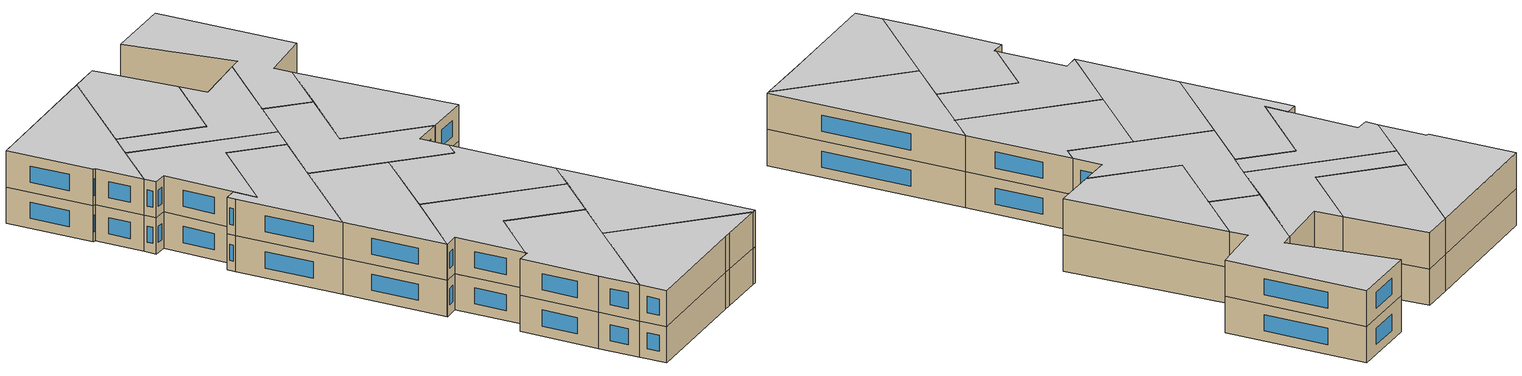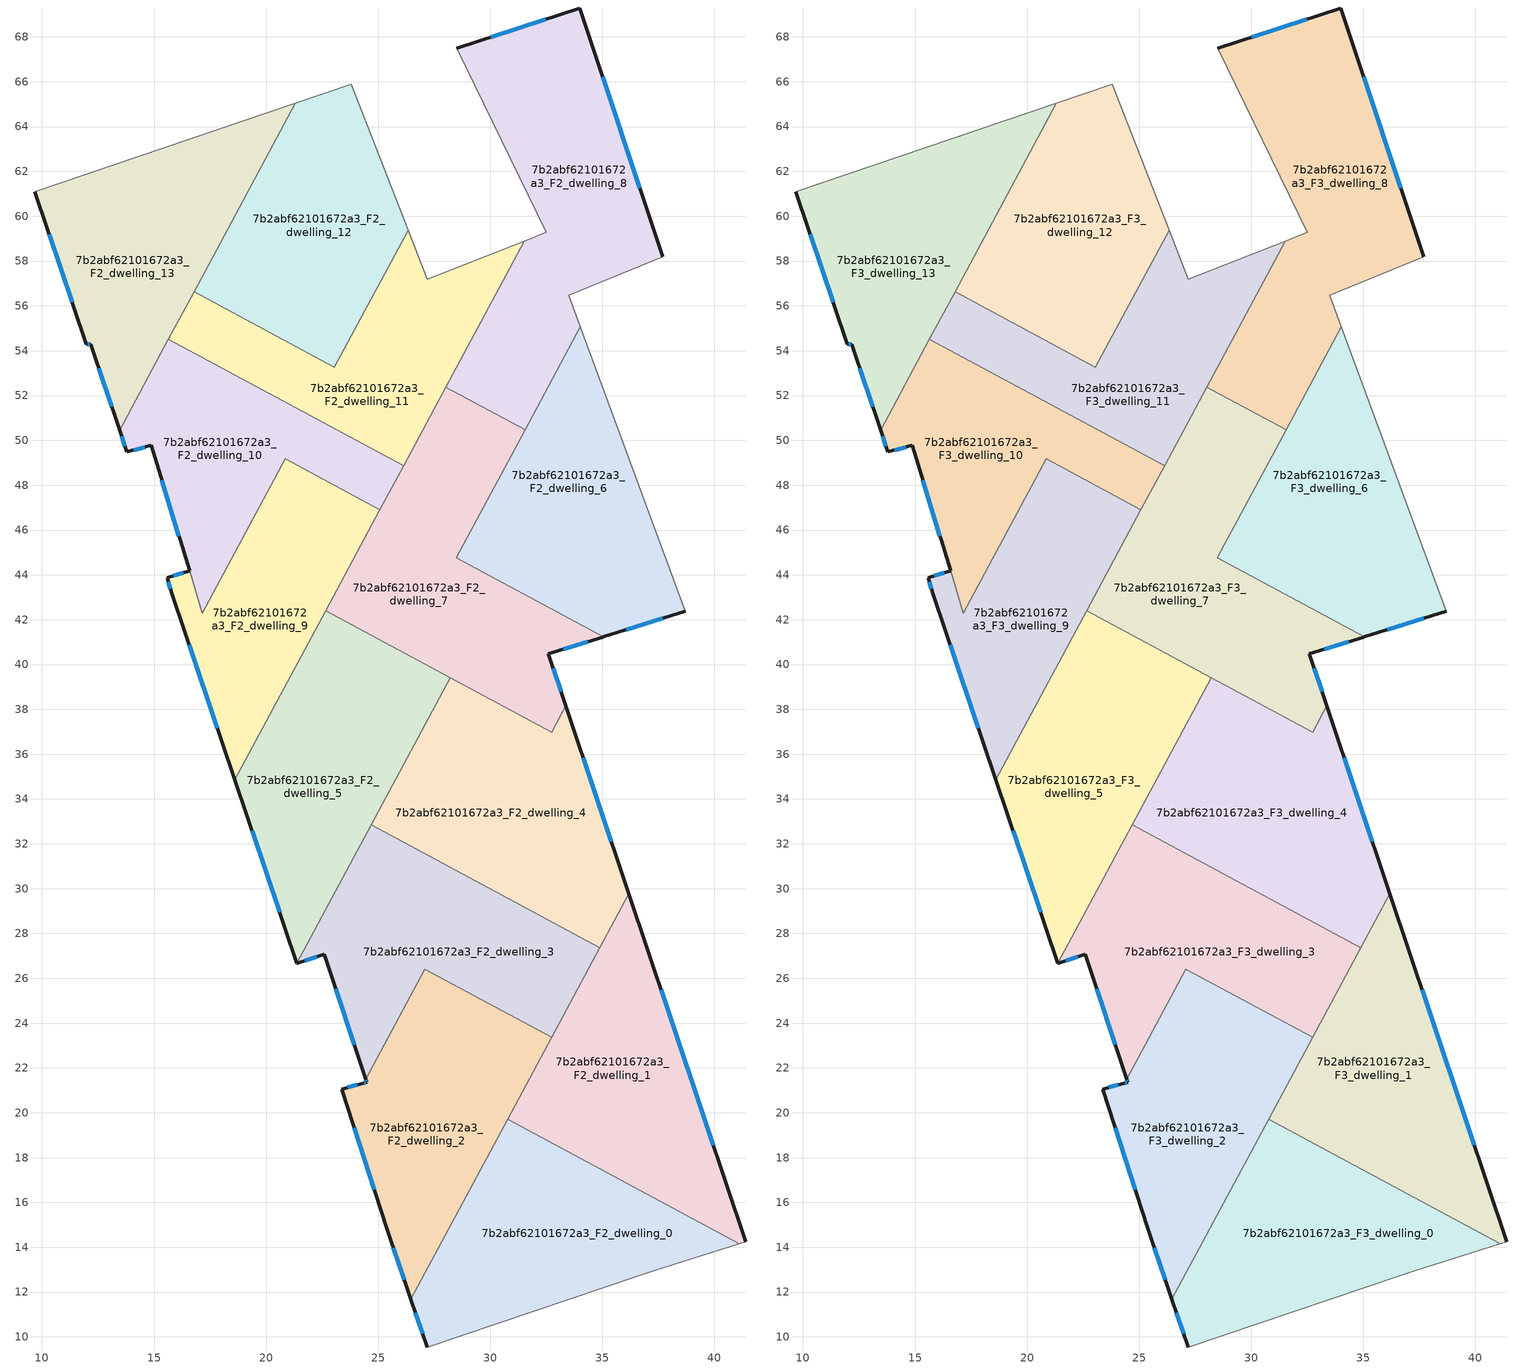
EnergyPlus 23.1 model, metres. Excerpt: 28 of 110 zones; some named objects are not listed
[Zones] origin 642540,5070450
7b2abf62101672a3_F2_dwelling_0
 floor to 7b2abf62101672a3_F1_dwelling_0 (EU_floor_Construction): 41.11,14.16 37.29,12.95 36.69,12.75 27.18,9.55 26.46,11.67 30.78,19.71 z6
 wall outside (EU_wall_Construction): 26.46,11.67 27.18,9.55 z6:9
 wall to 7b2abf62101672a3_F2_dwelling_1 (EU_wall_Construction): 41.11,14.16 30.78,19.71 z6:9
 wall adiabatic (EU_wall_Construction): 27.18,9.55 36.69,12.75 37.29,12.95 41.11,14.16 z6:9
 wall to 7b2abf62101672a3_F2_dwelling_2 (EU_wall_Construction): 30.78,19.71 26.46,11.67 z6:9
 window (EU_Window_Construction): 26.66,11.08 26.98,10.14 z6.83:8.17
7b2abf62101672a3_F2_dwelling_1
 floor to 7b2abf62101672a3_F1_dwelling_1 (EU_floor_Construction): 36.18,29.78 41.4,14.25 41.11,14.16 30.78,19.71 z6
 wall outside (EU_wall_Construction): 41.4,14.25 36.18,29.78 z6:9
 wall adiabatic (EU_wall_Construction): 41.11,14.16 41.4,14.25 z6:9
 wall to 7b2abf62101672a3_F2_dwelling_3 (EU_wall_Construction): 34.89,27.36 32.74,23.36 z6:9
 wall to 7b2abf62101672a3_F2_dwelling_4 (EU_wall_Construction): 36.18,29.78 34.89,27.36 z6:9
 wall to 7b2abf62101672a3_F2_dwelling_2 (EU_wall_Construction): 32.74,23.36 30.78,19.71 z6:9
 window (EU_Window_Construction): 39.95,18.55 37.63,25.48 z6.83:8.17
7b2abf62101672a3_F2_dwelling_10
 floor to 7b2abf62101672a3_F1_dwelling_10 (EU_floor_Construction): 26.13,48.87 25.08,46.91 20.86,49.18 17.16,42.29 16.58,44.18 14.89,49.78 13.79,49.48 13.46,50.45 15.64,54.5 z6
 wall outside (EU_wall_Construction): 13.46,50.45 13.79,49.48 14.89,49.78 16.58,44.18 z6:9
 wall to 7b2abf62101672a3_F2_dwelling_11 (EU_wall_Construction): 26.13,48.87 15.64,54.5 z6:9
 wall to 7b2abf62101672a3_F2_dwelling_9 (EU_wall_Construction): 16.59,44.18 17.16,42.29 20.86,49.18 25.08,46.91 z6:9
 wall to 7b2abf62101672a3_F2_dwelling_13 (EU_wall_Construction): 15.64,54.5 13.46,50.45 z6:9
 wall to 7b2abf62101672a3_F2_dwelling_7 (EU_wall_Construction): 25.08,46.91 26.13,48.87 z6:9
 window (EU_Window_Construction): 15.36,48.23 16.11,45.73 / 14.09,49.57 14.58,49.7 / 13.55,50.18 13.7,49.75 z6.83:8.17
7b2abf62101672a3_F2_dwelling_11
 floor to 7b2abf62101672a3_F1_dwelling_11 (EU_floor_Construction): 31.51,58.89 26.13,48.87 15.64,54.5 16.79,56.63 23.05,53.27 26.34,59.38 27.2,57.18 z6
 wall to 7b2abf62101672a3_F2_dwelling_12 (EU_wall_Construction): 26.34,59.38 23.05,53.27 16.79,56.63 z6:9
 wall adiabatic (EU_wall_Construction): 31.51,58.89 27.2,57.18 26.34,59.38 z6:9
 wall to 7b2abf62101672a3_F2_dwelling_8 (EU_wall_Construction): 28.02,52.38 31.51,58.89 z6:9
 wall to 7b2abf62101672a3_F2_dwelling_13 (EU_wall_Construction): 16.79,56.63 15.64,54.5 z6:9
 wall to 7b2abf62101672a3_F2_dwelling_7 (EU_wall_Construction): 26.13,48.87 28.01,52.38 z6:9
7b2abf62101672a3_F2_dwelling_12
 floor to 7b2abf62101672a3_F1_dwelling_12 (EU_floor_Construction): 23.8,65.89 26.34,59.38 23.05,53.27 16.79,56.63 21.3,65.04 z6
 wall adiabatic (EU_wall_Construction): 26.34,59.38 23.8,65.89 21.3,65.04 z6:9
 wall to 7b2abf62101672a3_F2_dwelling_13 (EU_wall_Construction): 21.3,65.04 16.79,56.63 z6:9
7b2abf62101672a3_F2_dwelling_13
 floor to 7b2abf62101672a3_F1_dwelling_13 (EU_floor_Construction): 21.3,65.04 13.46,50.45 12.19,54.29 11.99,54.29 9.69,61.09 z6
 wall outside (EU_wall_Construction): 9.69,61.09 11.99,54.29 12.19,54.29 13.46,50.45 z6:9
 wall adiabatic (EU_wall_Construction): 21.3,65.04 9.69,61.09 z6:9
 window (EU_Window_Construction): 12.54,53.22 13.11,51.51 / 12.04,54.29 12.13,54.29 / 10.32,59.21 11.35,56.17 z6.83:8.17
7b2abf62101672a3_F2_dwelling_2
 floor to 7b2abf62101672a3_F1_dwelling_2 (EU_floor_Construction): 32.74,23.36 26.46,11.67 25.38,14.85 23.38,21.06 24.34,21.32 24.48,21.36 24.44,21.5 27.07,26.41 z6
 wall outside (EU_wall_Construction): 24.44,21.5 24.48,21.36 24.34,21.32 23.38,21.06 25.38,14.85 26.46,11.67 z6:9
 wall to 7b2abf62101672a3_F2_dwelling_3 (EU_wall_Construction): 32.74,23.36 27.07,26.41 24.44,21.5 z6:9
 window (EU_Window_Construction): 24.45,21.35 24.38,21.33 / 24.45,21.46 24.47,21.4 / 25.68,13.97 26.16,12.55 / 23.94,19.34 24.83,16.57 / 24.08,21.25 23.65,21.13 z6.83:8.17
7b2abf62101672a3_F2_dwelling_3
 floor to 7b2abf62101672a3_F1_dwelling_3 (EU_floor_Construction): 34.89,27.36 32.74,23.36 27.07,26.41 24.44,21.5 22.58,27.06 21.38,26.66 21.38,26.68 24.69,32.84 z6
 wall outside (EU_wall_Construction): 21.38,26.68 21.38,26.66 22.58,27.06 24.44,21.5 z6:9
 wall to 7b2abf62101672a3_F2_dwelling_4 (EU_wall_Construction): 34.89,27.36 24.69,32.84 z6:9
 wall to 7b2abf62101672a3_F2_dwelling_5 (EU_wall_Construction): 24.69,32.84 21.38,26.68 z6:9
 window (EU_Window_Construction): 23.1,25.52 23.92,23.04 / 21.72,26.77 22.25,26.95 z6.83:8.17
7b2abf62101672a3_F2_dwelling_4
 floor to 7b2abf62101672a3_F1_dwelling_4 (EU_floor_Construction): 33.38,38.15 36.18,29.78 34.89,27.36 24.69,32.84 28.21,39.41 32.74,36.97 z6
 wall outside (EU_wall_Construction): 36.18,29.78 33.38,38.15 z6:9
 wall to 7b2abf62101672a3_F2_dwelling_7 (EU_wall_Construction): 33.38,38.15 32.74,36.97 28.21,39.41 z6:9
 wall to 7b2abf62101672a3_F2_dwelling_5 (EU_wall_Construction): 28.21,39.41 24.69,32.84 z6:9
 window (EU_Window_Construction): 35.41,32.1 34.15,35.83 z6.83:8.17
7b2abf62101672a3_F2_dwelling_5
 floor to 7b2abf62101672a3_F1_dwelling_5 (EU_floor_Construction): 28.21,39.41 21.38,26.68 18.61,34.85 22.65,42.39 z6
 wall outside (EU_wall_Construction): 18.61,34.85 21.38,26.68 z6:9
 wall to 7b2abf62101672a3_F2_dwelling_9 (EU_wall_Construction): 22.65,42.39 18.61,34.85 z6:9
 wall to 7b2abf62101672a3_F2_dwelling_7 (EU_wall_Construction): 28.21,39.41 22.65,42.39 z6:9
 window (EU_Window_Construction): 19.37,32.59 20.61,28.94 z6.83:8.17
7b2abf62101672a3_F2_dwelling_6
 floor to 7b2abf62101672a3_F1_dwelling_6 (EU_floor_Construction): 34.02,55.07 38.7,42.37 35.05,41.24 28.49,44.76 z6
 wall outside (EU_wall_Construction): 35.05,41.24 38.7,42.37 z6:9
 wall adiabatic (EU_wall_Construction): 38.7,42.37 34.02,55.07 z6:9
 wall to 7b2abf62101672a3_F2_dwelling_7 (EU_wall_Construction): 31.56,50.48 28.49,44.76 35.05,41.24 z6:9
 wall to 7b2abf62101672a3_F2_dwelling_8 (EU_wall_Construction): 34.02,55.07 31.56,50.48 z6:9
 window (EU_Window_Construction): 36.06,41.55 37.69,42.06 z6.83:8.17
7b2abf62101672a3_F2_dwelling_7
 floor to 7b2abf62101672a3_F1_dwelling_7 (EU_floor_Construction): 31.56,50.48 28.49,44.76 35.05,41.24 35.03,41.23 32.6,40.47 33.38,38.15 32.74,36.97 22.65,42.39 28.02,52.38 z6
 wall outside (EU_wall_Construction): 33.38,38.15 32.6,40.47 35.03,41.23 35.05,41.24 z6:9
 wall to 7b2abf62101672a3_F2_dwelling_8 (EU_wall_Construction): 31.56,50.48 28.02,52.38 z6:9
 wall to 7b2abf62101672a3_F2_dwelling_9 (EU_wall_Construction): 25.08,46.91 22.65,42.39 z6:9
 window (EU_Window_Construction): 33.27,40.68 34.35,41.02 / 33.16,38.79 32.81,39.83 z6.83:8.17
7b2abf62101672a3_F2_dwelling_8
 floor to 7b2abf62101672a3_F1_dwelling_8 (EU_floor_Construction): 34.01,69.29 37.7,58.18 33.5,56.48 34.02,55.07 31.56,50.48 28.02,52.38 31.51,58.89 32.5,59.28 28.5,67.49 z6
 wall outside (EU_wall_Construction): 37.7,58.18 34.01,69.29 28.5,67.49 z6:9
 wall adiabatic (EU_wall_Construction): 34.02,55.07 33.5,56.48 37.7,58.18 / 28.5,67.49 32.5,59.28 31.51,58.89 z6:9
 window (EU_Window_Construction): 32.48,68.79 30.02,67.99 / 36.68,61.26 35.03,66.22 z6.83:8.17
7b2abf62101672a3_F2_dwelling_9
 floor to 7b2abf62101672a3_F1_dwelling_9 (EU_floor_Construction): 25.08,46.91 18.61,34.85 15.79,43.18 15.58,43.88 16.59,44.18 17.16,42.29 20.86,49.18 z6
 wall outside (EU_wall_Construction): 16.59,44.18 15.58,43.88 15.79,43.18 18.61,34.85 z6:9
 window (EU_Window_Construction): 15.64,43.68 15.73,43.37 / 16.31,44.09 15.86,43.96 / 16.57,40.87 17.83,37.16 z6.83:8.17
7b2abf62101672a3_F3_dwelling_0
 floor to 7b2abf62101672a3_F2_dwelling_0 (EU_floor_Construction): 41.11,14.16 37.29,12.95 36.69,12.75 27.18,9.55 26.46,11.67 30.78,19.71 z9
 wall outside (EU_wall_Construction): 26.46,11.67 27.18,9.55 z9:12
 wall to 7b2abf62101672a3_F3_dwelling_1 (EU_wall_Construction): 41.11,14.16 30.78,19.71 z9:12
 wall adiabatic (EU_wall_Construction): 27.18,9.55 36.69,12.75 37.29,12.95 41.11,14.16 z9:12
 wall to 7b2abf62101672a3_F3_dwelling_2 (EU_wall_Construction): 30.78,19.71 26.46,11.67 z9:12
 window (EU_Window_Construction): 26.66,11.08 26.98,10.14 z9.83:11.17
 ceiling to 7b2abf62101672a3_F4_dwelling_0 (EU_floor_Construction): 41.11,14.16 30.78,19.71 26.46,11.67 27.18,9.55 36.69,12.75 37.29,12.95 z12
7b2abf62101672a3_F3_dwelling_1
 floor to 7b2abf62101672a3_F2_dwelling_1 (EU_floor_Construction): 36.18,29.78 41.4,14.25 41.11,14.16 30.78,19.71 z9
 wall outside (EU_wall_Construction): 41.4,14.25 36.18,29.78 z9:12
 wall adiabatic (EU_wall_Construction): 41.11,14.16 41.4,14.25 z9:12
 wall to 7b2abf62101672a3_F3_dwelling_3 (EU_wall_Construction): 34.89,27.36 32.74,23.36 z9:12
 wall to 7b2abf62101672a3_F3_dwelling_4 (EU_wall_Construction): 36.18,29.78 34.89,27.36 z9:12
 wall to 7b2abf62101672a3_F3_dwelling_2 (EU_wall_Construction): 32.74,23.36 30.78,19.71 z9:12
 window (EU_Window_Construction): 39.95,18.55 37.63,25.48 z9.83:11.17
 ceiling to 7b2abf62101672a3_F4_dwelling_1 (EU_floor_Construction): 41.4,14.25 36.18,29.78 30.78,19.71 41.11,14.16 z12
7b2abf62101672a3_F3_dwelling_10
 floor to 7b2abf62101672a3_F2_dwelling_10 (EU_floor_Construction): 26.13,48.87 25.08,46.91 20.86,49.18 17.16,42.29 16.58,44.18 14.89,49.78 13.79,49.48 13.46,50.45 15.64,54.5 z9
 wall outside (EU_wall_Construction): 13.46,50.45 13.79,49.48 14.89,49.78 16.58,44.18 z9:12
 wall to 7b2abf62101672a3_F3_dwelling_11 (EU_wall_Construction): 26.13,48.87 15.64,54.5 z9:12
 wall to 7b2abf62101672a3_F3_dwelling_9 (EU_wall_Construction): 16.59,44.18 17.16,42.29 20.86,49.18 25.08,46.91 z9:12
 wall to 7b2abf62101672a3_F3_dwelling_13 (EU_wall_Construction): 15.64,54.5 13.46,50.45 z9:12
 wall to 7b2abf62101672a3_F3_dwelling_7 (EU_wall_Construction): 25.08,46.91 26.13,48.87 z9:12
 window (EU_Window_Construction): 15.36,48.23 16.11,45.73 / 14.09,49.57 14.58,49.7 / 13.55,50.18 13.7,49.75 z9.83:11.17
 ceiling to 7b2abf62101672a3_F4_dwelling_10 (EU_floor_Construction): 25.08,46.91 26.13,48.87 15.64,54.5 13.46,50.45 13.79,49.48 14.89,49.78 16.58,44.18 17.16,42.29 20.86,49.18 z12
7b2abf62101672a3_F3_dwelling_11
 floor to 7b2abf62101672a3_F2_dwelling_11 (EU_floor_Construction): 31.51,58.89 26.13,48.87 15.64,54.5 16.79,56.63 23.05,53.27 26.34,59.38 27.2,57.18 z9
 wall to 7b2abf62101672a3_F3_dwelling_12 (EU_wall_Construction): 26.34,59.38 23.05,53.27 16.79,56.63 z9:12
 wall adiabatic (EU_wall_Construction): 31.51,58.89 27.2,57.18 26.34,59.38 z9:12
 wall to 7b2abf62101672a3_F3_dwelling_8 (EU_wall_Construction): 28.02,52.38 31.51,58.89 z9:12
 wall to 7b2abf62101672a3_F3_dwelling_13 (EU_wall_Construction): 16.79,56.63 15.64,54.5 z9:12
 wall to 7b2abf62101672a3_F3_dwelling_7 (EU_wall_Construction): 26.13,48.87 28.01,52.38 z9:12
 ceiling to 7b2abf62101672a3_F4_dwelling_11 (EU_floor_Construction): 26.13,48.87 31.51,58.89 27.2,57.18 26.34,59.38 23.05,53.27 16.79,56.63 15.64,54.5 z12
7b2abf62101672a3_F3_dwelling_12
 floor to 7b2abf62101672a3_F2_dwelling_12 (EU_floor_Construction): 23.8,65.89 26.34,59.38 23.05,53.27 16.79,56.63 21.3,65.04 z9
 wall adiabatic (EU_wall_Construction): 26.34,59.38 23.8,65.89 21.3,65.04 z9:12
 wall to 7b2abf62101672a3_F3_dwelling_13 (EU_wall_Construction): 21.3,65.04 16.79,56.63 z9:12
 ceiling to 7b2abf62101672a3_F4_dwelling_12 (EU_floor_Construction): 23.05,53.27 26.34,59.38 23.8,65.89 21.3,65.04 16.79,56.63 z12
7b2abf62101672a3_F3_dwelling_13
 floor to 7b2abf62101672a3_F2_dwelling_13 (EU_floor_Construction): 21.3,65.04 13.46,50.45 12.19,54.29 11.99,54.29 9.69,61.09 z9
 wall outside (EU_wall_Construction): 9.69,61.09 11.99,54.29 12.19,54.29 13.46,50.45 z9:12
 wall adiabatic (EU_wall_Construction): 21.3,65.04 9.69,61.09 z9:12
 window (EU_Window_Construction): 12.54,53.22 13.11,51.51 / 12.04,54.29 12.13,54.29 / 10.32,59.21 11.35,56.17 z9.83:11.17
 ceiling to 7b2abf62101672a3_F4_dwelling_13 (EU_floor_Construction): 13.46,50.45 21.3,65.04 9.69,61.09 11.99,54.29 12.19,54.29 z12
7b2abf62101672a3_F3_dwelling_2
 floor to 7b2abf62101672a3_F2_dwelling_2 (EU_floor_Construction): 32.74,23.36 26.46,11.67 25.38,14.85 23.38,21.06 24.34,21.32 24.48,21.36 24.44,21.5 27.07,26.41 z9
 wall outside (EU_wall_Construction): 24.44,21.5 24.48,21.36 24.34,21.32 23.38,21.06 25.38,14.85 26.46,11.67 z9:12
 wall to 7b2abf62101672a3_F3_dwelling_3 (EU_wall_Construction): 32.74,23.36 27.07,26.41 24.44,21.5 z9:12
 window (EU_Window_Construction): 24.45,21.35 24.38,21.33 / 24.45,21.46 24.47,21.4 / 25.68,13.97 26.16,12.55 / 23.94,19.34 24.83,16.57 / 24.08,21.25 23.65,21.13 z9.83:11.17
 ceiling to 7b2abf62101672a3_F4_dwelling_2 (EU_floor_Construction): 26.46,11.67 32.74,23.36 27.07,26.41 24.44,21.5 24.48,21.36 24.34,21.32 23.38,21.06 25.38,14.85 z12
7b2abf62101672a3_F3_dwelling_3
 floor to 7b2abf62101672a3_F2_dwelling_3 (EU_floor_Construction): 34.89,27.36 32.74,23.36 27.07,26.41 24.44,21.5 22.58,27.06 21.38,26.66 21.38,26.68 24.69,32.84 z9
 wall outside (EU_wall_Construction): 21.38,26.68 21.38,26.66 22.58,27.06 24.44,21.5 z9:12
 wall to 7b2abf62101672a3_F3_dwelling_4 (EU_wall_Construction): 34.89,27.36 24.69,32.84 z9:12
 wall to 7b2abf62101672a3_F3_dwelling_5 (EU_wall_Construction): 24.69,32.84 21.38,26.68 z9:12
 window (EU_Window_Construction): 23.1,25.52 23.92,23.04 / 21.72,26.77 22.25,26.95 z9.83:11.17
 ceiling to 7b2abf62101672a3_F4_dwelling_3 (EU_floor_Construction): 32.74,23.36 34.89,27.36 24.69,32.84 21.38,26.68 21.38,26.66 22.58,27.06 24.44,21.5 27.07,26.41 z12
7b2abf62101672a3_F3_dwelling_4
 floor to 7b2abf62101672a3_F2_dwelling_4 (EU_floor_Construction): 33.38,38.15 36.18,29.78 34.89,27.36 24.69,32.84 28.21,39.41 32.74,36.97 z9
 wall outside (EU_wall_Construction): 36.18,29.78 33.38,38.15 z9:12
 wall to 7b2abf62101672a3_F3_dwelling_7 (EU_wall_Construction): 33.38,38.15 32.74,36.97 28.21,39.41 z9:12
 wall to 7b2abf62101672a3_F3_dwelling_5 (EU_wall_Construction): 28.21,39.41 24.69,32.84 z9:12
 window (EU_Window_Construction): 35.41,32.1 34.15,35.83 z9.83:11.17
 ceiling to 7b2abf62101672a3_F4_dwelling_4 (EU_floor_Construction): 34.89,27.36 36.18,29.78 33.38,38.15 32.74,36.97 28.21,39.41 24.69,32.84 z12
7b2abf62101672a3_F3_dwelling_5
 floor to 7b2abf62101672a3_F2_dwelling_5 (EU_floor_Construction): 28.21,39.41 21.38,26.68 18.61,34.85 22.65,42.39 z9
 wall outside (EU_wall_Construction): 18.61,34.85 21.38,26.68 z9:12
 wall to 7b2abf62101672a3_F3_dwelling_9 (EU_wall_Construction): 22.65,42.39 18.61,34.85 z9:12
 wall to 7b2abf62101672a3_F3_dwelling_7 (EU_wall_Construction): 28.21,39.41 22.65,42.39 z9:12
 window (EU_Window_Construction): 19.37,32.59 20.61,28.94 z9.83:11.17
 ceiling to 7b2abf62101672a3_F4_dwelling_5 (EU_floor_Construction): 21.38,26.68 28.21,39.41 22.65,42.39 18.61,34.85 z12
7b2abf62101672a3_F3_dwelling_6
 floor to 7b2abf62101672a3_F2_dwelling_6 (EU_floor_Construction): 34.02,55.07 38.7,42.37 35.05,41.24 28.49,44.76 z9
 wall outside (EU_wall_Construction): 35.05,41.24 38.7,42.37 z9:12
 wall adiabatic (EU_wall_Construction): 38.7,42.37 34.02,55.07 z9:12
 wall to 7b2abf62101672a3_F3_dwelling_7 (EU_wall_Construction): 31.56,50.48 28.49,44.76 35.05,41.24 z9:12
 wall to 7b2abf62101672a3_F3_dwelling_8 (EU_wall_Construction): 34.02,55.07 31.56,50.48 z9:12
 window (EU_Window_Construction): 36.06,41.55 37.69,42.06 z9.83:11.17
 ceiling to 7b2abf62101672a3_F4_dwelling_6 (EU_floor_Construction): 38.7,42.37 34.02,55.07 28.49,44.76 35.05,41.24 z12
7b2abf62101672a3_F3_dwelling_7
 floor to 7b2abf62101672a3_F2_dwelling_7 (EU_floor_Construction): 31.56,50.48 28.49,44.76 35.05,41.24 35.03,41.23 32.6,40.47 33.38,38.15 32.74,36.97 22.65,42.39 28.02,52.38 z9
 wall outside (EU_wall_Construction): 33.38,38.15 32.6,40.47 35.03,41.23 35.05,41.24 z9:12
 wall to 7b2abf62101672a3_F3_dwelling_8 (EU_wall_Construction): 31.56,50.48 28.02,52.38 z9:12
 wall to 7b2abf62101672a3_F3_dwelling_9 (EU_wall_Construction): 25.08,46.91 22.65,42.39 z9:12
 window (EU_Window_Construction): 33.27,40.68 34.35,41.02 / 33.16,38.79 32.81,39.83 z9.83:11.17
 ceiling to 7b2abf62101672a3_F4_dwelling_7 (EU_floor_Construction): 33.38,38.15 32.6,40.47 35.03,41.23 35.05,41.24 28.49,44.76 31.56,50.48 28.02,52.38 22.65,42.39 32.74,36.97 z12
7b2abf62101672a3_F3_dwelling_8
 floor to 7b2abf62101672a3_F2_dwelling_8 (EU_floor_Construction): 34.01,69.29 37.7,58.18 33.5,56.48 34.02,55.07 31.56,50.48 28.02,52.38 31.51,58.89 32.5,59.28 28.5,67.49 z9
 wall outside (EU_wall_Construction): 37.7,58.18 34.01,69.29 28.5,67.49 z9:12
 wall adiabatic (EU_wall_Construction): 34.02,55.07 33.5,56.48 37.7,58.18 / 28.5,67.49 32.5,59.28 31.51,58.89 z9:12
 window (EU_Window_Construction): 32.48,68.79 30.02,67.99 / 36.68,61.26 35.03,66.22 z9.83:11.17
 ceiling to 7b2abf62101672a3_F4_dwelling_8 (EU_floor_Construction): 34.02,55.07 33.5,56.48 37.7,58.18 34.01,69.29 28.5,67.49 32.5,59.28 31.51,58.89 28.02,52.38 31.56,50.48 z12
7b2abf62101672a3_F3_dwelling_9
 floor to 7b2abf62101672a3_F2_dwelling_9 (EU_floor_Construction): 25.08,46.91 18.61,34.85 15.79,43.18 15.58,43.88 16.59,44.18 17.16,42.29 20.86,49.18 z9
 wall outside (EU_wall_Construction): 16.59,44.18 15.58,43.88 15.79,43.18 18.61,34.85 z9:12
 window (EU_Window_Construction): 15.64,43.68 15.73,43.37 / 16.31,44.09 15.86,43.96 / 16.57,40.87 17.83,37.16 z9.83:11.17
 ceiling to 7b2abf62101672a3_F4_dwelling_9 (EU_floor_Construction): 18.61,34.85 25.08,46.91 20.86,49.18 17.16,42.29 16.59,44.18 15.58,43.88 15.79,43.18 z12
[Building]
EU S2 Campaign: North Axis=0; Terrain=City; Solar Distribution=FullExterior
[Site:Location]
Lyon-Bron: Latitude=45.75; Longitude=5; Time Zone=1; Elevation=198
[SizingPeriod:WeatherFileDays]
AnnualSizingPeriod: Begin Month=1; Begin Day of Month=1; End Month=12; End Day of Month=31; Day of Week for Start Day=Monday; Use Weather File Daylight Saving Period=No; Use Weather File Rain and Snow Indicators=No
[MATERIAL]
EU_InternalMass_Material: Roughness=MediumRough; Thickness=0.1; Conductivity=1; Density=1800; Specific Heat=900; Thermal Absorptance=0.9; Solar Absorptance=0.7; Visible Absorptance=0.7
[MATERIAL:NOMASS] Roughness=MediumRough; Thermal Absorptance=0.9; Solar Absorptance=0.7; Visible Absorptance=0.7
Name | Thermal Resistance
EU_wall_NoMass | 1.97775
EU_floor_NoMass | 1.84812
[WINDOWMATERIAL:SIMPLEGLAZINGSYSTEM]
EU_Window_SimpleGlazing: UFactor=3.27502; Solar Heat Gain Coefficient=0.76; Visible Transmittance=0.76
[CONSTRUCTION]
EU_wall_Construction: EU_wall_NoMass
EU_floor_Construction: EU_floor_NoMass
EU_Window_Construction: EU_Window_SimpleGlazing
EU_InternalMass_Construction: EU_InternalMass_Material
[ZONE] Type=1; Multiplier=1; Ceiling Height=autocalculate; Floor Area=autocalculate; Part of Total Floor Area=Yes
Name | Volume
7b2abf62101672a3_F2_dwelling_0; 7b2abf62101672a3_F3_dwelling_0 | 208.52
7b2abf62101672a3_F2_dwelling_1; 7b2abf62101672a3_F3_dwelling_1 | 208.521
7b2abf62101672a3_F2_dwelling_10; 7b2abf62101672a3_F3_dwelling_10 | 176.396
7b2abf62101672a3_F2_dwelling_11; 7b2abf62101672a3_F3_dwelling_11 | 184.082
7b2abf62101672a3_F2_dwelling_12; 7b2abf62101672a3_F3_dwelling_12 | 203.602
7b2abf62101672a3_F2_dwelling_13; 7b2abf62101672a3_F3_dwelling_13 | 208.516
7b2abf62101672a3_F2_dwelling_2; 7b2abf62101672a3_F3_dwelling_2 | 198.909
7b2abf62101672a3_F2_dwelling_3; 7b2abf62101672a3_F3_dwelling_3 | 208.549
7b2abf62101672a3_F2_dwelling_4; 7b2abf62101672a3_F3_dwelling_4 | 226.296
7b2abf62101672a3_F2_dwelling_5; 7b2abf62101672a3_F3_dwelling_5 | 217.562
7b2abf62101672a3_F2_dwelling_6; 7b2abf62101672a3_F3_dwelling_6 | 208.264
7b2abf62101672a3_F2_dwelling_7; 7b2abf62101672a3_F3_dwelling_7 | 235.359
7b2abf62101672a3_F2_dwelling_8; 7b2abf62101672a3_F3_dwelling_8 | 262.44
7b2abf62101672a3_F2_dwelling_9; 7b2abf62101672a3_F3_dwelling_9 | 172.322
[INTERNALMASS] Construction=EU_InternalMass_Construction
Name | Zone or ZoneList | Surface Area
7b2abf62101672a3_F2_dwelling_0_EU_InternalMass | 7b2abf62101672a3_F2_dwelling_0 | 69.5068
7b2abf62101672a3_F2_dwelling_1_EU_InternalMass | 7b2abf62101672a3_F2_dwelling_1 | 69.5077
7b2abf62101672a3_F2_dwelling_2_EU_InternalMass | 7b2abf62101672a3_F2_dwelling_2 | 66.3049
7b2abf62101672a3_F2_dwelling_3_EU_InternalMass | 7b2abf62101672a3_F2_dwelling_3 | 69.5152
7b2abf62101672a3_F2_dwelling_4_EU_InternalMass | 7b2abf62101672a3_F2_dwelling_4 | 75.4354
7b2abf62101672a3_F2_dwelling_5_EU_InternalMass | 7b2abf62101672a3_F2_dwelling_5 | 72.5219
7b2abf62101672a3_F2_dwelling_6_EU_InternalMass | 7b2abf62101672a3_F2_dwelling_6 | 69.4155
7b2abf62101672a3_F2_dwelling_7_EU_InternalMass | 7b2abf62101672a3_F2_dwelling_7 | 78.453
7b2abf62101672a3_F2_dwelling_8_EU_InternalMass | 7b2abf62101672a3_F2_dwelling_8 | 87.4835
7b2abf62101672a3_F2_dwelling_9_EU_InternalMass | 7b2abf62101672a3_F2_dwelling_9 | 57.4423
7b2abf62101672a3_F2_dwelling_10_EU_InternalMass | 7b2abf62101672a3_F2_dwelling_10 | 58.7954
7b2abf62101672a3_F2_dwelling_11_EU_InternalMass | 7b2abf62101672a3_F2_dwelling_11 | 61.3596
7b2abf62101672a3_F2_dwelling_12_EU_InternalMass | 7b2abf62101672a3_F2_dwelling_12 | 67.8653
7b2abf62101672a3_F2_dwelling_13_EU_InternalMass | 7b2abf62101672a3_F2_dwelling_13 | 69.5053
7b2abf62101672a3_F3_dwelling_0_EU_InternalMass | 7b2abf62101672a3_F3_dwelling_0 | 69.5068
7b2abf62101672a3_F3_dwelling_1_EU_InternalMass | 7b2abf62101672a3_F3_dwelling_1 | 69.5077
7b2abf62101672a3_F3_dwelling_2_EU_InternalMass | 7b2abf62101672a3_F3_dwelling_2 | 66.3049
7b2abf62101672a3_F3_dwelling_3_EU_InternalMass | 7b2abf62101672a3_F3_dwelling_3 | 69.5152
7b2abf62101672a3_F3_dwelling_4_EU_InternalMass | 7b2abf62101672a3_F3_dwelling_4 | 75.4354
7b2abf62101672a3_F3_dwelling_5_EU_InternalMass | 7b2abf62101672a3_F3_dwelling_5 | 72.5219
7b2abf62101672a3_F3_dwelling_6_EU_InternalMass | 7b2abf62101672a3_F3_dwelling_6 | 69.4155
7b2abf62101672a3_F3_dwelling_7_EU_InternalMass | 7b2abf62101672a3_F3_dwelling_7 | 78.453
7b2abf62101672a3_F3_dwelling_8_EU_InternalMass | 7b2abf62101672a3_F3_dwelling_8 | 87.4835
7b2abf62101672a3_F3_dwelling_9_EU_InternalMass | 7b2abf62101672a3_F3_dwelling_9 | 57.4423
7b2abf62101672a3_F3_dwelling_10_EU_InternalMass | 7b2abf62101672a3_F3_dwelling_10 | 58.7954
7b2abf62101672a3_F3_dwelling_11_EU_InternalMass | 7b2abf62101672a3_F3_dwelling_11 | 61.3596
7b2abf62101672a3_F3_dwelling_12_EU_InternalMass | 7b2abf62101672a3_F3_dwelling_12 | 67.8653
7b2abf62101672a3_F3_dwelling_13_EU_InternalMass | 7b2abf62101672a3_F3_dwelling_13 | 69.5053
[OTHEREQUIPMENT] Fuel Type=Electricity; Design Level Calculation Method=Watts/Area; Power per Zone Floor Area=1; Fraction Latent=0; Fraction Radiant=0; Fraction Lost=0; Carbon Dioxide Generation Rate=0; EndUse Subcategory=EU_Step8_InternalGains
Name | Zone or ZoneList or Space or SpaceList | Schedule
EU_Step8_InternalGain_7b2abf62101672a3_F2_dwelling_0_f000 | 7b2abf62101672a3_F2_dwelling_0 | EU_Step8_GainSchedule_7b2abf62101672a3_F2_dwelling_0_f000
EU_Step8_InternalGain_7b2abf62101672a3_F2_dwelling_1_f000 | 7b2abf62101672a3_F2_dwelling_1 | EU_Step8_GainSchedule_7b2abf62101672a3_F2_dwelling_1_f000
EU_Step8_InternalGain_7b2abf62101672a3_F2_dwelling_2_f000 | 7b2abf62101672a3_F2_dwelling_2 | EU_Step8_GainSchedule_7b2abf62101672a3_F2_dwelling_2_f000
EU_Step8_InternalGain_7b2abf62101672a3_F2_dwelling_3_f000 | 7b2abf62101672a3_F2_dwelling_3 | EU_Step8_GainSchedule_7b2abf62101672a3_F2_dwelling_3_f000
EU_Step8_InternalGain_7b2abf62101672a3_F2_dwelling_4_f000 | 7b2abf62101672a3_F2_dwelling_4 | EU_Step8_GainSchedule_7b2abf62101672a3_F2_dwelling_4_f000
EU_Step8_InternalGain_7b2abf62101672a3_F2_dwelling_5_f000 | 7b2abf62101672a3_F2_dwelling_5 | EU_Step8_GainSchedule_7b2abf62101672a3_F2_dwelling_5_f000
EU_Step8_InternalGain_7b2abf62101672a3_F2_dwelling_6_f000 | 7b2abf62101672a3_F2_dwelling_6 | EU_Step8_GainSchedule_7b2abf62101672a3_F2_dwelling_6_f000
EU_Step8_InternalGain_7b2abf62101672a3_F2_dwelling_7_f000 | 7b2abf62101672a3_F2_dwelling_7 | EU_Step8_GainSchedule_7b2abf62101672a3_F2_dwelling_7_f000
EU_Step8_InternalGain_7b2abf62101672a3_F2_dwelling_8_f000 | 7b2abf62101672a3_F2_dwelling_8 | EU_Step8_GainSchedule_7b2abf62101672a3_F2_dwelling_8_f000
EU_Step8_InternalGain_7b2abf62101672a3_F2_dwelling_9_f000 | 7b2abf62101672a3_F2_dwelling_9 | EU_Step8_GainSchedule_7b2abf62101672a3_F2_dwelling_9_f000
EU_Step8_InternalGain_7b2abf62101672a3_F2_dwelling_10_f000 | 7b2abf62101672a3_F2_dwelling_10 | EU_Step8_GainSchedule_7b2abf62101672a3_F2_dwelling_10_f000
EU_Step8_InternalGain_7b2abf62101672a3_F2_dwelling_11_f000 | 7b2abf62101672a3_F2_dwelling_11 | EU_Step8_GainSchedule_7b2abf62101672a3_F2_dwelling_11_f000
EU_Step8_InternalGain_7b2abf62101672a3_F2_dwelling_12_f000 | 7b2abf62101672a3_F2_dwelling_12 | EU_Step8_GainSchedule_7b2abf62101672a3_F2_dwelling_12_f000
EU_Step8_InternalGain_7b2abf62101672a3_F2_dwelling_13_f000 | 7b2abf62101672a3_F2_dwelling_13 | EU_Step8_GainSchedule_7b2abf62101672a3_F2_dwelling_13_f000
EU_Step8_InternalGain_7b2abf62101672a3_F3_dwelling_0_f000 | 7b2abf62101672a3_F3_dwelling_0 | EU_Step8_GainSchedule_7b2abf62101672a3_F3_dwelling_0_f000
EU_Step8_InternalGain_7b2abf62101672a3_F3_dwelling_1_f000 | 7b2abf62101672a3_F3_dwelling_1 | EU_Step8_GainSchedule_7b2abf62101672a3_F3_dwelling_1_f000
EU_Step8_InternalGain_7b2abf62101672a3_F3_dwelling_2_f000 | 7b2abf62101672a3_F3_dwelling_2 | EU_Step8_GainSchedule_7b2abf62101672a3_F3_dwelling_2_f000
EU_Step8_InternalGain_7b2abf62101672a3_F3_dwelling_3_f000 | 7b2abf62101672a3_F3_dwelling_3 | EU_Step8_GainSchedule_7b2abf62101672a3_F3_dwelling_3_f000
EU_Step8_InternalGain_7b2abf62101672a3_F3_dwelling_4_f000 | 7b2abf62101672a3_F3_dwelling_4 | EU_Step8_GainSchedule_7b2abf62101672a3_F3_dwelling_4_f000
EU_Step8_InternalGain_7b2abf62101672a3_F3_dwelling_5_f000 | 7b2abf62101672a3_F3_dwelling_5 | EU_Step8_GainSchedule_7b2abf62101672a3_F3_dwelling_5_f000
EU_Step8_InternalGain_7b2abf62101672a3_F3_dwelling_6_f000 | 7b2abf62101672a3_F3_dwelling_6 | EU_Step8_GainSchedule_7b2abf62101672a3_F3_dwelling_6_f000
EU_Step8_InternalGain_7b2abf62101672a3_F3_dwelling_7_f000 | 7b2abf62101672a3_F3_dwelling_7 | EU_Step8_GainSchedule_7b2abf62101672a3_F3_dwelling_7_f000
EU_Step8_InternalGain_7b2abf62101672a3_F3_dwelling_8_f000 | 7b2abf62101672a3_F3_dwelling_8 | EU_Step8_GainSchedule_7b2abf62101672a3_F3_dwelling_8_f000
EU_Step8_InternalGain_7b2abf62101672a3_F3_dwelling_9_f000 | 7b2abf62101672a3_F3_dwelling_9 | EU_Step8_GainSchedule_7b2abf62101672a3_F3_dwelling_9_f000
EU_Step8_InternalGain_7b2abf62101672a3_F3_dwelling_10_f000 | 7b2abf62101672a3_F3_dwelling_10 | EU_Step8_GainSchedule_7b2abf62101672a3_F3_dwelling_10_f000
EU_Step8_InternalGain_7b2abf62101672a3_F3_dwelling_11_f000 | 7b2abf62101672a3_F3_dwelling_11 | EU_Step8_GainSchedule_7b2abf62101672a3_F3_dwelling_11_f000
EU_Step8_InternalGain_7b2abf62101672a3_F3_dwelling_12_f000 | 7b2abf62101672a3_F3_dwelling_12 | EU_Step8_GainSchedule_7b2abf62101672a3_F3_dwelling_12_f000
EU_Step8_InternalGain_7b2abf62101672a3_F3_dwelling_13_f000 | 7b2abf62101672a3_F3_dwelling_13 | EU_Step8_GainSchedule_7b2abf62101672a3_F3_dwelling_13_f000
[ZONEVENTILATION:DESIGNFLOWRATE] Schedule=EU_AlwaysOn; Design Flow Rate Calculation Method=AirChanges/Hour; Air Changes per Hour=0.759424; Ventilation Type=Natural; Fan Pressure Rise=0; Fan Total Efficiency=1; Constant Term Coefficient=1; Temperature Term Coefficient=0; Velocity Term Coefficient=0; Velocity Squared Term Coefficient=0; Minimum Indoor Temperature=-100; Maximum Indoor Temperature=100; Delta Temperature=-100; Minimum Outdoor Temperature=-100; Maximum Outdoor Temperature=100; Maximum Wind Speed=40
Name | Zone or ZoneList or Space or SpaceList
EU_ConstantAir_7b2abf62101672a3_F2_dwelling_0 | 7b2abf62101672a3_F2_dwelling_0
EU_ConstantAir_7b2abf62101672a3_F2_dwelling_1 | 7b2abf62101672a3_F2_dwelling_1
EU_ConstantAir_7b2abf62101672a3_F2_dwelling_2 | 7b2abf62101672a3_F2_dwelling_2
EU_ConstantAir_7b2abf62101672a3_F2_dwelling_3 | 7b2abf62101672a3_F2_dwelling_3
EU_ConstantAir_7b2abf62101672a3_F2_dwelling_4 | 7b2abf62101672a3_F2_dwelling_4
EU_ConstantAir_7b2abf62101672a3_F2_dwelling_5 | 7b2abf62101672a3_F2_dwelling_5
EU_ConstantAir_7b2abf62101672a3_F2_dwelling_6 | 7b2abf62101672a3_F2_dwelling_6
EU_ConstantAir_7b2abf62101672a3_F2_dwelling_7 | 7b2abf62101672a3_F2_dwelling_7
EU_ConstantAir_7b2abf62101672a3_F2_dwelling_8 | 7b2abf62101672a3_F2_dwelling_8
EU_ConstantAir_7b2abf62101672a3_F2_dwelling_9 | 7b2abf62101672a3_F2_dwelling_9
EU_ConstantAir_7b2abf62101672a3_F2_dwelling_10 | 7b2abf62101672a3_F2_dwelling_10
EU_ConstantAir_7b2abf62101672a3_F2_dwelling_11 | 7b2abf62101672a3_F2_dwelling_11
EU_ConstantAir_7b2abf62101672a3_F2_dwelling_12 | 7b2abf62101672a3_F2_dwelling_12
EU_ConstantAir_7b2abf62101672a3_F2_dwelling_13 | 7b2abf62101672a3_F2_dwelling_13
EU_ConstantAir_7b2abf62101672a3_F3_dwelling_0 | 7b2abf62101672a3_F3_dwelling_0
EU_ConstantAir_7b2abf62101672a3_F3_dwelling_1 | 7b2abf62101672a3_F3_dwelling_1
EU_ConstantAir_7b2abf62101672a3_F3_dwelling_2 | 7b2abf62101672a3_F3_dwelling_2
EU_ConstantAir_7b2abf62101672a3_F3_dwelling_3 | 7b2abf62101672a3_F3_dwelling_3
EU_ConstantAir_7b2abf62101672a3_F3_dwelling_4 | 7b2abf62101672a3_F3_dwelling_4
EU_ConstantAir_7b2abf62101672a3_F3_dwelling_5 | 7b2abf62101672a3_F3_dwelling_5
EU_ConstantAir_7b2abf62101672a3_F3_dwelling_6 | 7b2abf62101672a3_F3_dwelling_6
EU_ConstantAir_7b2abf62101672a3_F3_dwelling_7 | 7b2abf62101672a3_F3_dwelling_7
EU_ConstantAir_7b2abf62101672a3_F3_dwelling_8 | 7b2abf62101672a3_F3_dwelling_8
EU_ConstantAir_7b2abf62101672a3_F3_dwelling_9 | 7b2abf62101672a3_F3_dwelling_9
EU_ConstantAir_7b2abf62101672a3_F3_dwelling_10 | 7b2abf62101672a3_F3_dwelling_10
EU_ConstantAir_7b2abf62101672a3_F3_dwelling_11 | 7b2abf62101672a3_F3_dwelling_11
EU_ConstantAir_7b2abf62101672a3_F3_dwelling_12 | 7b2abf62101672a3_F3_dwelling_12
EU_ConstantAir_7b2abf62101672a3_F3_dwelling_13 | 7b2abf62101672a3_F3_dwelling_13
[HVACTEMPLATE:THERMOSTAT] Constant Heating Setpoint=20; Constant Cooling Setpoint=50
EU_HeatOnly_7b2abf62101672a3_F2_dwelling_13; EU_HeatOnly_7b2abf62101672a3_F3_dwelling_0; EU_HeatOnly_7b2abf62101672a3_F3_dwelling_1; EU_HeatOnly_7b2abf62101672a3_F3_dwelling_2; EU_HeatOnly_7b2abf62101672a3_F3_dwelling_3; EU_HeatOnly_7b2abf62101672a3_F3_dwelling_4; EU_HeatOnly_7b2abf62101672a3_F3_dwelling_5; EU_HeatOnly_7b2abf62101672a3_F3_dwelling_6; EU_HeatOnly_7b2abf62101672a3_F3_dwelling_7; EU_HeatOnly_7b2abf62101672a3_F3_dwelling_8; EU_HeatOnly_7b2abf62101672a3_F3_dwelling_9; EU_HeatOnly_7b2abf62101672a3_F3_dwelling_10; EU_HeatOnly_7b2abf62101672a3_F3_dwelling_11; EU_HeatOnly_7b2abf62101672a3_F3_dwelling_12; EU_HeatOnly_7b2abf62101672a3_F3_dwelling_13; EU_HeatOnly_7b2abf62101672a3_F4_dwelling_0; EU_HeatOnly_7b2abf62101672a3_F4_dwelling_1; EU_HeatOnly_7b2abf62101672a3_F4_dwelling_2; EU_HeatOnly_7b2abf62101672a3_F4_dwelling_3; EU_HeatOnly_7b2abf62101672a3_F4_dwelling_4; EU_HeatOnly_7b2abf62101672a3_F4_dwelling_5; EU_HeatOnly_7b2abf62101672a3_F4_dwelling_6; EU_HeatOnly_7b2abf62101672a3_F4_dwelling_7; EU_HeatOnly_7b2abf62101672a3_F4_dwelling_8; EU_HeatOnly_7b2abf62101672a3_F4_dwelling_9; EU_HeatOnly_7b2abf62101672a3_F4_dwelling_10; EU_HeatOnly_7b2abf62101672a3_F4_dwelling_11; EU_HeatOnly_7b2abf62101672a3_F4_dwelling_12; EU_HeatOnly_7b2abf62101672a3_F4_dwelling_13; EU_HeatOnly_7b2abf62101672a3_F5_dwelling_0; EU_HeatOnly_7b2abf62101672a3_F5_dwelling_1; EU_HeatOnly_7b2abf62101672a3_F5_dwelling_2; EU_HeatOnly_7b2abf62101672a3_F5_dwelling_3; EU_HeatOnly_7b2abf62101672a3_F5_dwelling_4; EU_HeatOnly_7b2abf62101672a3_F5_dwelling_5; EU_HeatOnly_7b2abf62101672a3_F5_dwelling_6; EU_HeatOnly_7b2abf62101672a3_F5_dwelling_7; EU_HeatOnly_7b2abf62101672a3_F5_dwelling_8; EU_HeatOnly_7b2abf62101672a3_F5_dwelling_9; EU_HeatOnly_7b2abf62101672a3_F5_dwelling_10; EU_HeatOnly_7b2abf62101672a3_F5_dwelling_11; EU_HeatOnly_7b2abf62101672a3_F5_dwelling_12; EU_HeatOnly_7b2abf62101672a3_F5_dwelling_13; EU_HeatOnly_7b2abf62101672a3_F6_dwelling_0; EU_HeatOnly_7b2abf62101672a3_F6_dwelling_1; EU_HeatOnly_7b2abf62101672a3_F6_dwelling_2; EU_HeatOnly_7b2abf62101672a3_F6_dwelling_3; EU_HeatOnly_7b2abf62101672a3_F6_dwelling_4; EU_HeatOnly_7b2abf62101672a3_F6_dwelling_5; EU_HeatOnly_7b2abf62101672a3_F6_dwelling_6; EU_HeatOnly_7b2abf62101672a3_F6_dwelling_7; EU_HeatOnly_7b2abf62101672a3_F6_dwelling_8; EU_HeatOnly_7b2abf62101672a3_F6_dwelling_9; EU_HeatOnly_7b2abf62101672a3_F6_dwelling_10; EU_HeatOnly_7b2abf62101672a3_F6_dwelling_11; EU_HeatOnly_7b2abf62101672a3_F6_dwelling_12; EU_HeatOnly_7b2abf62101672a3_F7_dwelling_0; EU_HeatOnly_7b2abf62101672a3_F7_dwelling_1; EU_HeatOnly_7b2abf62101672a3_F7_dwelling_2; EU_HeatOnly_7b2abf62101672a3_F7_dwelling_3; EU_HeatOnly_7b2abf62101672a3_F7_dwelling_4; EU_HeatOnly_7b2abf62101672a3_F7_dwelling_5; EU_HeatOnly_7b2abf62101672a3_F7_dwelling_6; EU_HeatOnly_7b2abf62101672a3_F7_dwelling_7; EU_HeatOnly_7b2abf62101672a3_F7_dwelling_8; EU_HeatOnly_7b2abf62101672a3_F7_dwelling_9; EU_HeatOnly_7b2abf62101672a3_F7_dwelling_10; EU_HeatOnly_7b2abf62101672a3_F7_dwelling_11; EU_HeatOnly_7b2abf62101672a3_F7_dwelling_12
[HVACTEMPLATE:ZONE:IDEALLOADSAIRSYSTEM] System Availability Schedule=EU_AlwaysOn; Maximum Heating Supply Air Temperature=50; Minimum Cooling Supply Air Temperature=13; Maximum Heating Supply Air Humidity Ratio=0.0156; Minimum Cooling Supply Air Humidity Ratio=0.0077; Heating Limit=NoLimit; Cooling Limit=NoLimit; Heating Availability Schedule=EU_AlwaysOn; Cooling Availability Schedule=EU_CoolingOff; Dehumidification Control Type=ConstantSensibleHeatRatio; Cooling Sensible Heat Ratio=0.7; Dehumidification Setpoint=60; Humidification Control Type=None; Humidification Setpoint=30; Outdoor Air Method=None; Outdoor Air Flow Rate per Person=0.00944; Outdoor Air Flow Rate per Zone Floor Area=0; Outdoor Air Flow Rate per Zone=0; Demand Controlled Ventilation Type=None; Outdoor Air Economizer Type=NoEconomizer; Heat Recovery Type=None; Sensible Heat Recovery Effectiveness=0.7; Latent Heat Recovery Effectiveness=0.65
Name | Template Thermostat
7b2abf62101672a3_F2_dwelling_0 | EU_HeatOnly_7b2abf62101672a3_F2_dwelling_0
7b2abf62101672a3_F2_dwelling_1 | EU_HeatOnly_7b2abf62101672a3_F2_dwelling_1
7b2abf62101672a3_F2_dwelling_2 | EU_HeatOnly_7b2abf62101672a3_F2_dwelling_2
7b2abf62101672a3_F2_dwelling_3 | EU_HeatOnly_7b2abf62101672a3_F2_dwelling_3
7b2abf62101672a3_F2_dwelling_4 | EU_HeatOnly_7b2abf62101672a3_F2_dwelling_4
7b2abf62101672a3_F2_dwelling_5 | EU_HeatOnly_7b2abf62101672a3_F2_dwelling_5
7b2abf62101672a3_F2_dwelling_6 | EU_HeatOnly_7b2abf62101672a3_F2_dwelling_6
7b2abf62101672a3_F2_dwelling_7 | EU_HeatOnly_7b2abf62101672a3_F2_dwelling_7
7b2abf62101672a3_F2_dwelling_8 | EU_HeatOnly_7b2abf62101672a3_F2_dwelling_8
7b2abf62101672a3_F2_dwelling_9 | EU_HeatOnly_7b2abf62101672a3_F2_dwelling_9
7b2abf62101672a3_F2_dwelling_10 | EU_HeatOnly_7b2abf62101672a3_F2_dwelling_10
7b2abf62101672a3_F2_dwelling_11 | EU_HeatOnly_7b2abf62101672a3_F2_dwelling_11
7b2abf62101672a3_F2_dwelling_12 | EU_HeatOnly_7b2abf62101672a3_F2_dwelling_12
7b2abf62101672a3_F2_dwelling_13 | EU_HeatOnly_7b2abf62101672a3_F2_dwelling_13
7b2abf62101672a3_F3_dwelling_0 | EU_HeatOnly_7b2abf62101672a3_F3_dwelling_0
7b2abf62101672a3_F3_dwelling_1 | EU_HeatOnly_7b2abf62101672a3_F3_dwelling_1
7b2abf62101672a3_F3_dwelling_2 | EU_HeatOnly_7b2abf62101672a3_F3_dwelling_2
7b2abf62101672a3_F3_dwelling_3 | EU_HeatOnly_7b2abf62101672a3_F3_dwelling_3
7b2abf62101672a3_F3_dwelling_4 | EU_HeatOnly_7b2abf62101672a3_F3_dwelling_4
7b2abf62101672a3_F3_dwelling_5 | EU_HeatOnly_7b2abf62101672a3_F3_dwelling_5
7b2abf62101672a3_F3_dwelling_6 | EU_HeatOnly_7b2abf62101672a3_F3_dwelling_6
7b2abf62101672a3_F3_dwelling_7 | EU_HeatOnly_7b2abf62101672a3_F3_dwelling_7
7b2abf62101672a3_F3_dwelling_8 | EU_HeatOnly_7b2abf62101672a3_F3_dwelling_8
7b2abf62101672a3_F3_dwelling_9 | EU_HeatOnly_7b2abf62101672a3_F3_dwelling_9
7b2abf62101672a3_F3_dwelling_10 | EU_HeatOnly_7b2abf62101672a3_F3_dwelling_10
7b2abf62101672a3_F3_dwelling_11 | EU_HeatOnly_7b2abf62101672a3_F3_dwelling_11
7b2abf62101672a3_F3_dwelling_12 | EU_HeatOnly_7b2abf62101672a3_F3_dwelling_12
7b2abf62101672a3_F3_dwelling_13 | EU_HeatOnly_7b2abf62101672a3_F3_dwelling_13
[SIZING:ZONE] Zone Cooling Design Supply Air Temperature Input Method=SupplyAirTemperature; Zone Cooling Design Supply Air Temperature=13; Zone Heating Design Supply Air Temperature Input Method=SupplyAirTemperature; Zone Heating Design Supply Air Temperature=50; Zone Cooling Design Supply Air Humidity Ratio=0.008; Zone Heating Design Supply Air Humidity Ratio=0.008; Cooling Design Air Flow Method=DesignDay; Cooling Design Air Flow Rate=0; Cooling Minimum Air Flow per Zone Floor Area=0.000762; Cooling Minimum Air Flow=0; Cooling Minimum Air Flow Fraction=0.2; Heating Design Air Flow Method=DesignDay; Heating Design Air Flow Rate=0; Heating Maximum Air Flow per Zone Floor Area=0.002032; Heating Maximum Air Flow=0.141576; Heating Maximum Air Flow Fraction=0.3; Account for Dedicated Outdoor Air System=No; Dedicated Outdoor Air System Control Strategy=NeutralSupplyAir; Dedicated Outdoor Air Low Setpoint Temperature for Design=autosize; Dedicated Outdoor Air High Setpoint Temperature for Design=autosize; Zone Load Sizing Method=Sensible Load Only No Latent Load; Zone Latent Cooling Design Supply Air Humidity Ratio Input Method=HumidityRatioDifference; Zone Cooling Design Supply Air Humidity Ratio Difference=0.005; Zone Latent Heating Design Supply Air Humidity Ratio Input Method=HumidityRatioDifference; Zone Humidification Design Supply Air Humidity Ratio Difference=0.005
7b2abf62101672a3_F2_dwelling_0; 7b2abf62101672a3_F2_dwelling_1; 7b2abf62101672a3_F2_dwelling_2; 7b2abf62101672a3_F2_dwelling_3; 7b2abf62101672a3_F2_dwelling_4; 7b2abf62101672a3_F2_dwelling_5; 7b2abf62101672a3_F2_dwelling_6; 7b2abf62101672a3_F2_dwelling_7; 7b2abf62101672a3_F2_dwelling_8; 7b2abf62101672a3_F2_dwelling_9; 7b2abf62101672a3_F2_dwelling_10; 7b2abf62101672a3_F2_dwelling_11; 7b2abf62101672a3_F2_dwelling_12; 7b2abf62101672a3_F2_dwelling_13; 7b2abf62101672a3_F3_dwelling_0; 7b2abf62101672a3_F3_dwelling_1; 7b2abf62101672a3_F3_dwelling_2; 7b2abf62101672a3_F3_dwelling_3; 7b2abf62101672a3_F3_dwelling_4; 7b2abf62101672a3_F3_dwelling_5; 7b2abf62101672a3_F3_dwelling_6; 7b2abf62101672a3_F3_dwelling_7; 7b2abf62101672a3_F3_dwelling_8; 7b2abf62101672a3_F3_dwelling_9; 7b2abf62101672a3_F3_dwelling_10; 7b2abf62101672a3_F3_dwelling_11; 7b2abf62101672a3_F3_dwelling_12; 7b2abf62101672a3_F3_dwelling_13
[SCHEDULE:CONSTANT]
Name | Hourly Value
EU_AlwaysOn | 1
EU_CoolingOff | 0
[SCHEDULE:FILE] Column Number=1; Rows to Skip at Top=0; Number of Hours of Data=8760; Column Separator=Comma; Interpolate to Timestep=No; Minutes per Item=60; Adjust Schedule for Daylight Savings=Yes
Name | File
EU_Step8_GainSchedule_7b2abf62101672a3_F2_dwelling_0_f000 | ../../schedules/7b2abf62101672a3/7b2abf62101672a3_F2_dwelling_0_f000_gain.csv
EU_Step8_GainSchedule_7b2abf62101672a3_F2_dwelling_1_f000 | ../../schedules/7b2abf62101672a3/7b2abf62101672a3_F2_dwelling_1_f000_gain.csv
EU_Step8_GainSchedule_7b2abf62101672a3_F2_dwelling_2_f000 | ../../schedules/7b2abf62101672a3/7b2abf62101672a3_F2_dwelling_2_f000_gain.csv
EU_Step8_GainSchedule_7b2abf62101672a3_F2_dwelling_3_f000 | ../../schedules/7b2abf62101672a3/7b2abf62101672a3_F2_dwelling_3_f000_gain.csv
EU_Step8_GainSchedule_7b2abf62101672a3_F2_dwelling_4_f000 | ../../schedules/7b2abf62101672a3/7b2abf62101672a3_F2_dwelling_4_f000_gain.csv
EU_Step8_GainSchedule_7b2abf62101672a3_F2_dwelling_5_f000 | ../../schedules/7b2abf62101672a3/7b2abf62101672a3_F2_dwelling_5_f000_gain.csv
EU_Step8_GainSchedule_7b2abf62101672a3_F2_dwelling_6_f000 | ../../schedules/7b2abf62101672a3/7b2abf62101672a3_F2_dwelling_6_f000_gain.csv
EU_Step8_GainSchedule_7b2abf62101672a3_F2_dwelling_7_f000 | ../../schedules/7b2abf62101672a3/7b2abf62101672a3_F2_dwelling_7_f000_gain.csv
EU_Step8_GainSchedule_7b2abf62101672a3_F2_dwelling_8_f000 | ../../schedules/7b2abf62101672a3/7b2abf62101672a3_F2_dwelling_8_f000_gain.csv
EU_Step8_GainSchedule_7b2abf62101672a3_F2_dwelling_9_f000 | ../../schedules/7b2abf62101672a3/7b2abf62101672a3_F2_dwelling_9_f000_gain.csv
EU_Step8_GainSchedule_7b2abf62101672a3_F2_dwelling_10_f000 | ../../schedules/7b2abf62101672a3/7b2abf62101672a3_F2_dwelling_10_f000_gain.csv
EU_Step8_GainSchedule_7b2abf62101672a3_F2_dwelling_11_f000 | ../../schedules/7b2abf62101672a3/7b2abf62101672a3_F2_dwelling_11_f000_gain.csv
EU_Step8_GainSchedule_7b2abf62101672a3_F2_dwelling_12_f000 | ../../schedules/7b2abf62101672a3/7b2abf62101672a3_F2_dwelling_12_f000_gain.csv
EU_Step8_GainSchedule_7b2abf62101672a3_F2_dwelling_13_f000 | ../../schedules/7b2abf62101672a3/7b2abf62101672a3_F2_dwelling_13_f000_gain.csv
EU_Step8_GainSchedule_7b2abf62101672a3_F3_dwelling_0_f000 | ../../schedules/7b2abf62101672a3/7b2abf62101672a3_F3_dwelling_0_f000_gain.csv
EU_Step8_GainSchedule_7b2abf62101672a3_F3_dwelling_1_f000 | ../../schedules/7b2abf62101672a3/7b2abf62101672a3_F3_dwelling_1_f000_gain.csv
EU_Step8_GainSchedule_7b2abf62101672a3_F3_dwelling_2_f000 | ../../schedules/7b2abf62101672a3/7b2abf62101672a3_F3_dwelling_2_f000_gain.csv
EU_Step8_GainSchedule_7b2abf62101672a3_F3_dwelling_3_f000 | ../../schedules/7b2abf62101672a3/7b2abf62101672a3_F3_dwelling_3_f000_gain.csv
EU_Step8_GainSchedule_7b2abf62101672a3_F3_dwelling_4_f000 | ../../schedules/7b2abf62101672a3/7b2abf62101672a3_F3_dwelling_4_f000_gain.csv
EU_Step8_GainSchedule_7b2abf62101672a3_F3_dwelling_5_f000 | ../../schedules/7b2abf62101672a3/7b2abf62101672a3_F3_dwelling_5_f000_gain.csv
EU_Step8_GainSchedule_7b2abf62101672a3_F3_dwelling_6_f000 | ../../schedules/7b2abf62101672a3/7b2abf62101672a3_F3_dwelling_6_f000_gain.csv
EU_Step8_GainSchedule_7b2abf62101672a3_F3_dwelling_7_f000 | ../../schedules/7b2abf62101672a3/7b2abf62101672a3_F3_dwelling_7_f000_gain.csv
EU_Step8_GainSchedule_7b2abf62101672a3_F3_dwelling_8_f000 | ../../schedules/7b2abf62101672a3/7b2abf62101672a3_F3_dwelling_8_f000_gain.csv
EU_Step8_GainSchedule_7b2abf62101672a3_F3_dwelling_9_f000 | ../../schedules/7b2abf62101672a3/7b2abf62101672a3_F3_dwelling_9_f000_gain.csv
EU_Step8_GainSchedule_7b2abf62101672a3_F3_dwelling_10_f000 | ../../schedules/7b2abf62101672a3/7b2abf62101672a3_F3_dwelling_10_f000_gain.csv
EU_Step8_GainSchedule_7b2abf62101672a3_F3_dwelling_11_f000 | ../../schedules/7b2abf62101672a3/7b2abf62101672a3_F3_dwelling_11_f000_gain.csv
EU_Step8_GainSchedule_7b2abf62101672a3_F3_dwelling_12_f000 | ../../schedules/7b2abf62101672a3/7b2abf62101672a3_F3_dwelling_12_f000_gain.csv
EU_Step8_GainSchedule_7b2abf62101672a3_F3_dwelling_13_f000 | ../../schedules/7b2abf62101672a3/7b2abf62101672a3_F3_dwelling_13_f000_gain.csv
